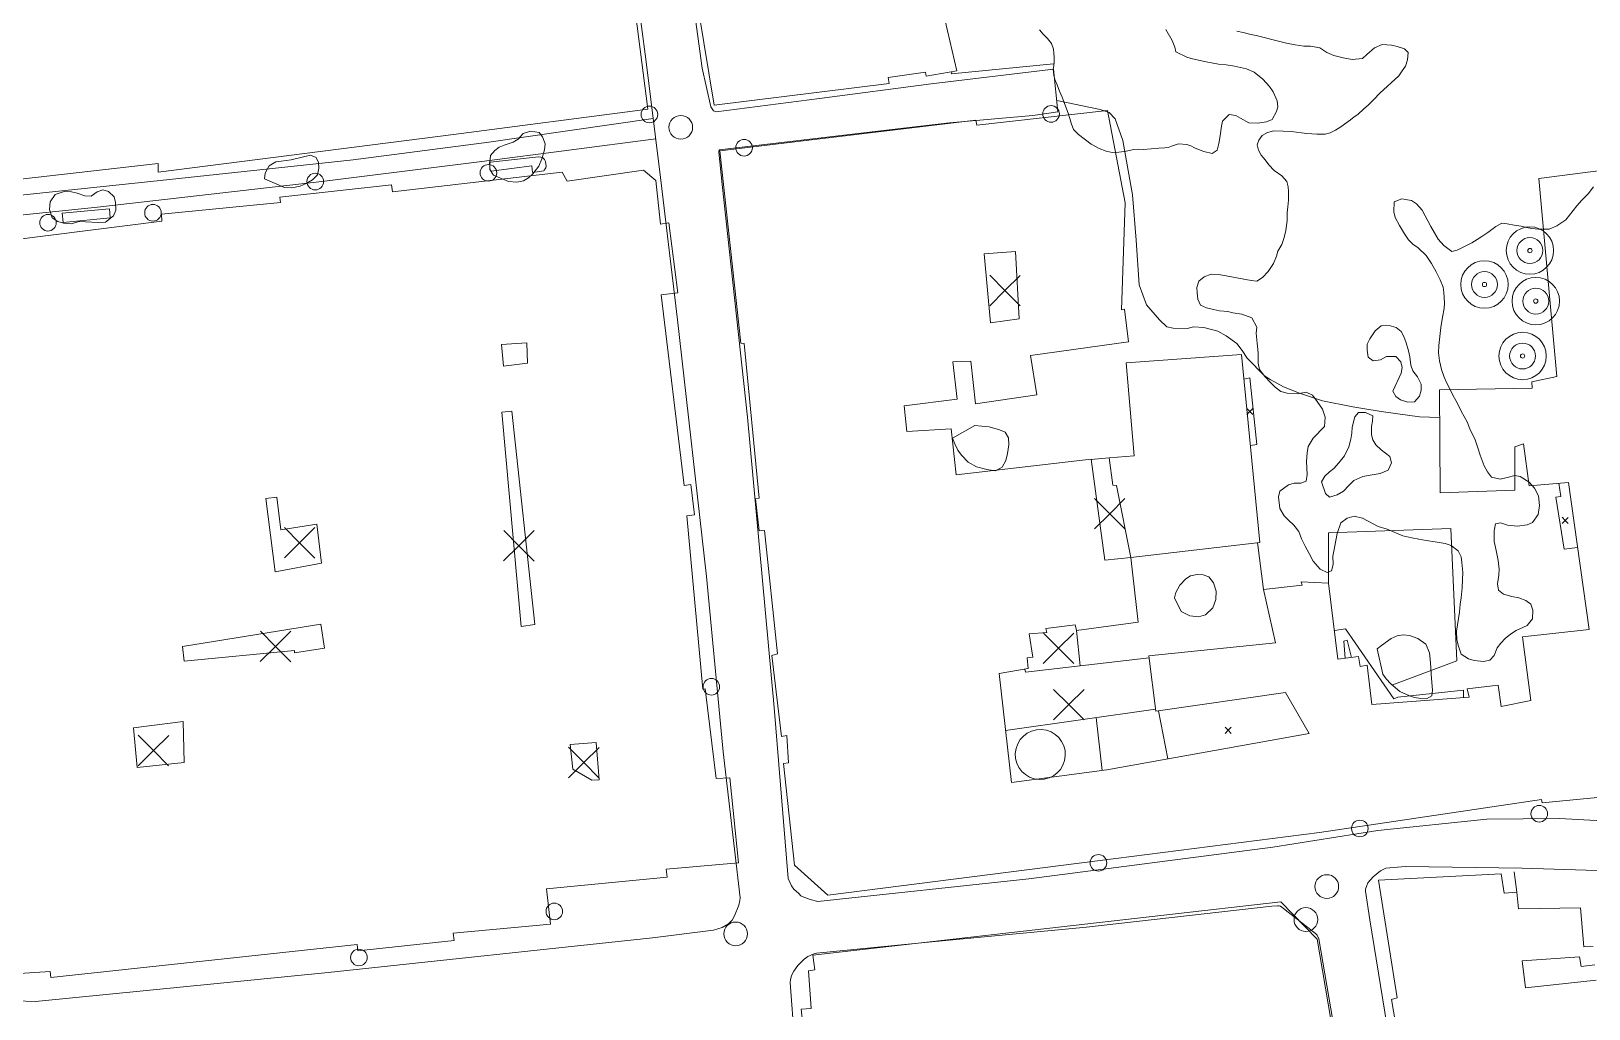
# Model space of a CAD drawing. Header units: metres. Extents: x 4652992 to 4879070, y 2074171 to 2309877.
# Drawn here: x 4654215.2 to 4654359.8, y 2308313.6 to 2308404.3 of the extents above; entities that cross this region are included whole.
import ezdxf

# ---------------------------------------------------------------- set-up
doc = ezdxf.new("R2010")
doc.units = ezdxf.units.M
doc.header["$MEASUREMENT"] = 0
doc.linetypes.add('DGN Style 2', pattern=[66.27138, 39.762828, -26.508552])
doc.linetypes.add('DGN Style 3', pattern=[92.779933, 66.271381, -26.508552])
for name, color, linetype, lineweight in [('Level 18', 5, 'Continuous', 0), ('Level 20', 30, 'DGN Style 3', 0), ('Level 30', 5, 'Continuous', 0), ('Level 31', 38, 'Continuous', 0), ('Level 34', 4, 'Continuous', 0), ('Level 35', 4, 'Continuous', 0), ('Level 36', 1, 'Continuous', 0), ('Level 39', 9, 'Continuous', 0), ('Level 40', 1, 'Continuous', 0), ('Level 45', 9, 'Continuous', 0), ('Level 54', 30, 'DGN Style 2', 0), ('Level 61', 4, 'Continuous', 0), ('Level 62', 4, 'Continuous', 0), ('Level 63', 3, 'Continuous', 0)]:
    doc.layers.add(name, color=color, linetype=linetype, lineweight=lineweight)

# ---------------------------------------------------------------- blocks, each defined once
blk = doc.blocks.new('POSTE_1')
at = {"layer": 'Level 61'}
blk.add_circle((-4.7e-05, -1.9e-05, -2.4e-05), 0.770001, dxfattribs=at)
blk = doc.blocks.new('ANTENA_1')
at = {"layer": 'Level 34'}
for radius in [2.2, 1.199999999999999, 0.2]:
    blk.add_circle((-8e-06, 4e-06, 3e-05), radius, dxfattribs=at)
blk = doc.blocks.new('AL_1')
at = {"layer": 'Level 45'}
blk.add_circle((2.1e-05, 1.3e-05, 3e-05), 1.100002, dxfattribs=at)
blk = doc.blocks.new('COTA_6')
at = {"layer": 'Level 63', "ltscale": 0.2}
for p, q in [((0.000225, 0, 0.000245), (-1.419297, -1.408457, 0.000245)), ((-1.408232, 1.419522, 0.000245), (0.000225, 0, 0.000245)), ((1.419747, 1.408457, 0.000245), (0.000225, 0, 0.000245)), ((0.000225, 0, 0.000245), (1.408682, -1.419522, 0.000245))]:
    blk.add_line(p, q, dxfattribs=at)
blk = doc.blocks.new('COTA_10')
at = {"layer": 'Level 39'}
for p, q in [((-1.408444, 1.419518, 3.9e-05), (1.3e-05, -4e-06, 3.9e-05)), ((1.419535, 1.408453, 3.9e-05), (1.3e-05, -4e-06, 3.9e-05)), ((1.3e-05, -4e-06, 3.9e-05), (-1.419509, -1.408461, 3.9e-05)), ((1.3e-05, -4e-06, 3.9e-05), (1.40847, -1.419526, 3.9e-05))]:
    blk.add_line(p, q, dxfattribs=at)
blk = doc.blocks.new('COTA_9')
at = {"layer": 'Level 63', "ltscale": 0.2}
for p, q in [((-0.00013, 0.00011, 0.000195), (-1.419652, -1.408347, 0.000195)), ((-1.408587, 1.419632, 0.000195), (-0.00013, 0.00011, 0.000195)), ((1.419392, 1.408567, 0.000195), (-0.00013, 0.00011, 0.000195)), ((-0.00013, 0.00011, 0.000195), (1.408327, -1.419412, 0.000195))]:
    blk.add_line(p, q, dxfattribs=at)

msp = doc.modelspace()

# ---------------------------------------------------------------- linework, layer by layer
at = {"layer": 'Level 18', "color": 30}
msp.add_line((4654310.545118, 2308396.841595, 1342.52847), (4654308.214131, 2308396.519947, 1342.6014), dxfattribs=at)
for points in [[(4654274.913338, 2308419.911645, 1344.924043), (4654277.50978, 2308400.889463, 1346.366353), (4654278.340904, 2308397.296113, 1346.886353), (4654278.575165, 2308396.937187, 1346.826353), (4654278.81788, 2308396.839164, 1346.826353), (4654288.421722, 2308398.086475, 1344.826353), (4654298.775362, 2308399.436892, 1342.746353), (4654310.124629, 2308400.807185, 1342.586353), (4654310.544402, 2308396.841485, 1342.520085)], [(4654272.920427, 2308320.189384, 1350.578806), (4654278.586321, 2308320.924633, 1350.508806), (4654279.365869, 2308321.16338, 1350.488806), (4654279.966747, 2308321.500954, 1350.488806), (4654280.308612, 2308321.847683, 1350.458806), (4654280.513983, 2308322.238576, 1350.358806), (4654280.916448, 2308323.235509, 1350.308806), (4654281.032483, 2308323.675816, 1350.328806), (4654281.037717, 2308323.918585, 1350.338806), (4654279.463656, 2308337.467269, 1349.788806), (4654277.920547, 2308353.73056, 1348.908806), (4654275.228887, 2308377.548881, 1348.138806), (4654273.655991, 2308390.767297, 1347.178806), (4654272.285368, 2308401.718409, 1346.318806), (4654270.699552, 2308413.885146, 1345.328806)], [(4654279.388524, 2308390.110937, 1347.316719), (4654279.068442, 2308393.119032, 1347.096719), (4654279.065028, 2308393.213091, 1347.126719), (4654279.106356, 2308393.297622, 1347.126719), (4654279.142504, 2308393.321036, 1347.126719), (4654293.827085, 2308395.047548, 1344.036719), (4654300.476937, 2308395.824913, 1342.716719), (4654308.214131, 2308396.519947, 1342.6014)], [(4654279.388524, 2308390.110937, 1347.316719), (4654281.720151, 2308368.499379, 1348.408157), (4654284.216854, 2308341.58418, 1349.566168), (4654285.50232, 2308325.701774, 1350.284847), (4654285.825687, 2308325.030272, 1350.364847), (4654286.036522, 2308324.707238, 1350.384847), (4654286.481473, 2308324.318919, 1350.364847), (4654286.684451, 2308324.10573, 1350.344847), (4654286.793724, 2308324.036112, 1350.244847), (4654287.539811, 2308323.75368, 1350.244847), (4654288.260099, 2308323.569457, 1350.124847), (4654307.849204, 2308325.678028, 1347.968008), (4654330.503381, 2308328.608317, 1345.561851), (4654340.22495, 2308330.167013, 1343.695643), (4654350.349469, 2308331.222746, 1341.155643), (4654357.091501, 2308331.282649, 1339.535643), (4654368.989368, 2308330.634115, 1336.750198)], [(4654272.920427, 2308320.189384, 1350.578806), (4654242.802611, 2308316.991754, 1351.46792), (4654215.653179, 2308314.30838, 1351.473336), (4654213.81011, 2308314.364002, 1351.473336), (4654213.128741, 2308314.477835, 1351.473336), (4654212.668066, 2308314.620984, 1351.473336), (4654212.15522, 2308314.881629, 1351.473336), (4654211.929918, 2308315.050985, 1351.453336), (4654211.649413, 2308315.323273, 1351.433336), (4654211.468637, 2308315.559239, 1351.393336), (4654211.321228, 2308315.955424, 1351.373336), (4654207.28524, 2308353.763794, 1348.853336), (4654203.808621, 2308385.843263, 1346.803591)], [(4654351.615656, 2308253.14702, 1350.572718), (4654351.249837, 2308253.118259, 1350.582718), (4654351.037144, 2308253.125318, 1350.582718), (4654350.877761, 2308253.16656, 1350.592718), (4654350.744525, 2308253.293165, 1350.582718), (4654348.27379, 2308271.598098, 1349.77429), (4654345.196675, 2308290.144709, 1348.707731), (4654341.870853, 2308307.222542, 1347.012226), (4654339.501531, 2308321.862649, 1345.333498), (4654339.083981, 2308324.525991, 1344.743498), (4654339.108579, 2308324.710143, 1344.643498), (4654339.230934, 2308325.062994, 1344.563498), (4654339.319298, 2308325.294269, 1344.523498), (4654339.79706, 2308325.875002, 1344.193498), (4654340.482808, 2308326.426949, 1343.963498), (4654340.990811, 2308326.652893, 1343.853498), (4654342.814161, 2308326.805484, 1343.133498), (4654353.624977, 2308326.665262, 1340.453498), (4654367.465198, 2308326.241093, 1337.213498)], [(4654286.485583, 2308305.286468, 1351.186539), (4654285.691904, 2308316.058729, 1350.646539), (4654285.71647, 2308316.316963, 1350.646539), (4654285.783556, 2308316.596323, 1350.636539), (4654285.852536, 2308316.77744, 1350.626539), (4654286.036835, 2308317.107308, 1350.606539), (4654286.389316, 2308317.619922, 1350.476539), (4654286.797698, 2308318.037939, 1350.466539), (4654286.999588, 2308318.236144, 1350.446539), (4654287.20223, 2308318.366453, 1350.416539), (4654287.321368, 2308318.461713, 1350.396539), (4654287.818187, 2308318.687947, 1350.366539), (4654288.126917, 2308318.780798, 1350.246539), (4654299.150728, 2308319.877103, 1349.176539), (4654313.205011, 2308321.206442, 1347.656539), (4654330.404361, 2308323.128456, 1345.616539), (4654330.921057, 2308323.162333, 1345.586539), (4654331.074264, 2308323.167608, 1345.556539), (4654331.212527, 2308323.138407, 1345.536539), (4654334.453469, 2308320.609974, 1345.416539), (4654334.600513, 2308320.443445, 1345.416539), (4654334.759014, 2308320.116442, 1345.456539), (4654339.426331, 2308292.854175, 1348.456539)]]:
    msp.add_polyline3d(points, dxfattribs=at)
at = {"layer": 'Level 20', "linetype": 'Continuous'}
msp.add_polyline3d([(4654310.432844, 2308397.895399, 1342.537697), (4654314.476415, 2308397.050145, 1341.817697), (4654315.29233, 2308396.783159, 1341.617697), (4654315.850161, 2308396.182397, 1341.737697), (4654316.576575, 2308394.177461, 1341.757697), (4654317.470211, 2308389.151574, 1341.997697), (4654317.820536, 2308384.941039, 1341.997697), (4654318.075997, 2308380.797346, 1342.417697), (4654318.771277, 2308378.938975, 1343.277697), (4654319.968208, 2308377.533566, 1343.217697), (4654320.657054, 2308376.889365, 1343.277697), (4654321.226772, 2308376.783631, 1343.357697), (4654322.526653, 2308376.740141, 1343.377697), (4654323.1353, 2308376.890448, 1343.377697), (4654324.091343, 2308376.842411, 1343.217697), (4654325.372612, 2308376.491908, 1343.177697), (4654326.1686, 2308376.058129, 1343.137697), (4654327.158798, 2308375.365324, 1342.997697), (4654327.656066, 2308374.699711, 1342.797697), (4654328.114014, 2308373.995823, 1342.617697), (4654329.714811, 2308372.3645, 1342.117697), (4654330.23069, 2308372.005899, 1341.577697), (4654331.49018, 2308371.33351, 1341.337697), (4654332.968827, 2308370.738857, 1340.937697), (4654335.106646, 2308370.019426, 1340.817697), (4654337.922251, 2308369.48223, 1340.197697), (4654339.392857, 2308369.215811, 1339.657697), (4654340.765433, 2308369.001358, 1339.437697), (4654344.099304, 2308368.555966, 1338.917697), (4654345.973385, 2308368.496024, 1338.777697)], dxfattribs=at)
at = {"layer": 'Level 30', "color": 1}
for points in [[(4654272.468246, 2308397.087019, 1350.881804), (4654254.450155, 2308394.749439, 1352.011804), (4654227.037386, 2308391.23697, 1361.181804), (4654227.018684, 2308392.061454, 1361.131804), (4654206.61632, 2308389.717622, 1355.971804), (4654205.702905, 2308389.797029, 1355.941804), (4654205.538317, 2308389.855069, 1355.941804), (4654205.327223, 2308389.984353, 1355.921804), (4654205.090151, 2308390.172845, 1355.911804), (4654204.906126, 2308390.357714, 1355.891804), (4654204.728641, 2308390.610205, 1355.881804), (4654204.179118, 2308392.053785, 1355.741804), (4654199.242463, 2308442.135421, 1353.381804)], [(4654270.096991, 2308415.665841, 1350.591804), (4654272.468246, 2308397.087019, 1350.881804)], [(4654278.643761, 2308397.464172, 1350.042605), (4654277.174732, 2308406.282005, 1350.032605)], [(4654300.063642, 2308405.285739, 1344.392605), (4654301.154686, 2308400.65533, 1344.582605), (4654298.330621, 2308400.153252, 1344.812605), (4654298.239933, 2308400.525022, 1348.212605), (4654294.795845, 2308400.032359, 1349.962605), (4654294.883149, 2308399.462092, 1350.022605), (4654278.643761, 2308397.464172, 1350.042605)], [(4654334.827361, 2308329.986879, 1352.832605), (4654315.92427, 2308327.563271, 1359.032605), (4654289.180564, 2308324.162723, 1358.852605), (4654286.105666, 2308326.939543, 1359.272605), (4654285.067055, 2308336.363329, 1358.052605), (4654285.546535, 2308336.428525, 1358.022605), (4654285.388739, 2308338.965823, 1357.652605), (4654284.891549, 2308338.88921, 1357.792605), (4654283.981991, 2308346.388783, 1357.612605), (4654284.518202, 2308346.540578, 1357.712605), (4654283.305086, 2308357.996856, 1357.282605), (4654282.801081, 2308357.959625, 1357.262605), (4654282.463029, 2308360.937295, 1357.372605), (4654282.819499, 2308360.998238, 1357.232605), (4654281.419566, 2308375.354576, 1356.292605), (4654281.109415, 2308375.367266, 1356.282605), (4654279.164504, 2308393.230763, 1351.222605), (4654302.93247, 2308396.063841, 1349.752605), (4654303.015799, 2308395.598509, 1349.772605), (4654315.136996, 2308396.964721, 1344.592605), (4654316.78097, 2308388.406442, 1344.792605), (4654316.431472, 2308378.488073, 1354.692605), (4654316.714469, 2308378.526668, 1354.592605), (4654317.084345, 2308375.519484, 1354.672605), (4654308.001394, 2308374.22948, 1354.822605), (4654308.579857, 2308370.593818, 1349.062605), (4654302.905909, 2308369.756602, 1349.072605), (4654302.457444, 2308373.7137, 1349.102605), (4654300.789524, 2308373.657848, 1351.802605), (4654301.186968, 2308370.174401, 1351.752605), (4654296.265465, 2308369.572088, 1351.912605), (4654296.514342, 2308367.1748, 1351.732605), (4654300.638153, 2308367.437999, 1350.892605), (4654301.104638, 2308363.173584, 1350.672605), (4654313.629212, 2308364.605962, 1351.362605), (4654314.899886, 2308355.237291, 1351.552605), (4654317.310788, 2308355.489565, 1350.252605), (4654318.003035, 2308349.47864, 1350.192605), (4654312.268145, 2308348.724674, 1349.812605), (4654312.138635, 2308349.233836, 1349.852605), (4654309.42478, 2308348.893027, 1350.292605), (4654309.503106, 2308348.539997, 1350.292605), (4654307.887531, 2308348.416902, 1352.792605), (4654308.202333, 2308346.25524, 1352.652605), (4654307.68013, 2308346.182708, 1354.392605), (4654307.768646, 2308345.192965, 1354.222605), (4654305.097519, 2308344.728399, 1354.072605), (4654306.240646, 2308334.600316, 1359.842605), (4654315.079378, 2308335.795715, 1359.762605), (4654333.878776, 2308339.16372, 1352.772605), (4654331.684146, 2308342.963177, 1351.342501)], [(4654213.89336, 2308384.990456, 1355.621804), (4654227.375077, 2308386.69067, 1355.981804), (4654227.339376, 2308387.344017, 1356.021804), (4654238.385066, 2308388.426739, 1356.101804), (4654238.321647, 2308388.913254, 1352.641804), (4654248.683882, 2308390.088288, 1352.401804), (4654248.770225, 2308389.424206, 1352.461804), (4654264.520674, 2308391.236722, 1352.701804), (4654264.988203, 2308390.409238, 1359.971804), (4654272.082305, 2308391.428511, 1360.161804), (4654273.212741, 2308390.483034, 1360.261804), (4654273.648972, 2308386.433288, 1361.181804), (4654274.427141, 2308386.538662, 1361.211804), (4654275.279079, 2308380.057968, 1361.181804), (4654273.707117, 2308379.880569, 1361.391804), (4654275.839154, 2308362.187821, 1358.241804), (4654276.476462, 2308362.270491, 1358.221804), (4654276.811625, 2308359.458637, 1358.171804), (4654276.101607, 2308359.353835, 1358.121804), (4654277.596724, 2308343.260365, 1360.211804), (4654277.803059, 2308343.306736, 1360.231804), (4654278.815354, 2308334.974858, 1361.721804), (4654280.080489, 2308335.059607, 1361.591804), (4654280.899933, 2308327.174097, 1359.731804)], [(4654330.75526, 2308347.590137, 1350.900229), (4654329.632309, 2308352.527589, 1347.452605), (4654333.202475, 2308352.923459, 1346.692605), (4654333.12793, 2308353.222169, 1344.012605), (4654335.664347, 2308353.126678, 1343.892605), (4654336.528131, 2308346.047208, 1346.792605), (4654338.454452, 2308346.295409, 1346.742605), (4654338.598399, 2308345.38563, 1346.802605), (4654339.237466, 2308345.502138, 1346.682605), (4654339.686378, 2308341.84411, 1346.402605), (4654348.729632, 2308342.522054, 1346.232605), (4654348.535592, 2308343.304863, 1343.212605), (4654351.401031, 2308343.636401, 1342.842605), (4654351.67556, 2308341.68207, 1342.782605), (4654354.42994, 2308342.213044, 1346.292605), (4654353.673358, 2308348.138251, 1343.742605), (4654359.848972, 2308348.798577, 1345.842605), (4654357.931496, 2308362.462705, 1341.862605), (4654354.276751, 2308362.138321, 1341.792605), (4654353.753957, 2308366.026113, 1341.732605), (4654352.9673, 2308365.757478, 1340.992605), (4654352.948075, 2308361.740204, 1340.822605), (4654346.012789, 2308361.478286, 1340.412605), (4654345.95898, 2308371.06147, 1340.202605), (4654354.573261, 2308371.203654, 1340.052605), (4654354.540586, 2308371.806919, 1340.022605), (4654356.852452, 2308372.279011, 1340.072605), (4654355.170531, 2308390.66288, 1339.852605), (4654361.193205, 2308391.425648, 1339.782605)], [(4654317.310788, 2308355.489565, 1350.252605), (4654329.290177, 2308356.897663, 1350.332605), (4654327.589659, 2308374.316197, 1346.152605), (4654316.884074, 2308373.541589, 1346.012605), (4654317.6128, 2308364.911789, 1349.972605), (4654315.296627, 2308364.729703, 1349.912605), (4654315.632138, 2308362.191016, 1349.732605), (4654315.98008, 2308362.163047, 1349.272605), (4654317.310788, 2308355.489565, 1350.252605)], [(4654237.037817, 2308360.978998, 1352.351804), (4654238.058098, 2308361.083338, 1352.361804), (4654238.426387, 2308358.063442, 1352.341804), (4654241.764377, 2308358.600342, 1353.521804), (4654242.203269, 2308354.961834, 1354.491804), (4654237.886482, 2308354.151331, 1352.131804), (4654237.037817, 2308360.978998, 1352.351804)], [(4654229.29053, 2308347.235259, 1355.851804), (4654242.127794, 2308349.292592, 1357.641804), (4654242.462701, 2308347.085996, 1357.801804), (4654239.689518, 2308346.655849, 1357.151804), (4654239.676215, 2308346.848667, 1354.591804), (4654229.44526, 2308345.887665, 1356.131804), (4654229.29053, 2308347.235259, 1355.851804)], [(4654331.684146, 2308342.963177, 1351.342501), (4654319.624849, 2308341.244926, 1351.342501), (4654318.976514, 2308346.361652, 1351.342501), (4654330.75526, 2308347.590137, 1350.900229)], [(4654265.269686, 2308338.154729, 1360.561804), (4654267.684498, 2308338.325582, 1360.571804), (4654267.954903, 2308334.876447, 1361.441804), (4654267.267983, 2308334.841999, 1361.431804), (4654265.524264, 2308335.849556, 1360.901804), (4654265.269686, 2308338.154729, 1360.561804)], [(4654361.592105, 2308333.326325, 1346.132605), (4654355.493741, 2308332.728824, 1346.072605), (4654355.422115, 2308333.046607, 1345.962605), (4654334.827361, 2308329.986879, 1352.932605)], [(4654280.899933, 2308327.174097, 1359.731804), (4654274.168097, 2308326.58114, 1359.861804), (4654274.282651, 2308325.835988, 1359.881804), (4654263.064486, 2308324.759789, 1360.161804), (4654263.43413, 2308321.467555, 1360.671804), (4654254.398973, 2308320.634466, 1360.821804), (4654254.49255, 2308319.96885, 1360.861804), (4654245.57625, 2308318.982912, 1360.551804), (4654245.499453, 2308319.584898, 1360.591804), (4654217.055966, 2308316.513222, 1360.201804), (4654216.998989, 2308317.065952, 1360.221804), (4654211.713816, 2308316.737028, 1360.121804)], [(4654350.994276, 2308254.322812, 1353.300047), (4654348.970159, 2308271.7037, 1354.490047), (4654348.838655, 2308271.693811, 1352.600047), (4654347.672533, 2308279.655795, 1357.040047), (4654347.213034, 2308279.572046, 1356.800047), (4654346.097377, 2308287.696667, 1356.870047), (4654344.42465, 2308298.026119, 1353.240047), (4654342.952393, 2308306.015111, 1354.040047), (4654341.508863, 2308314.487793, 1354.400047), (4654342.024512, 2308314.619956, 1354.600047), (4654340.304658, 2308325.539542, 1348.000047), (4654351.682037, 2308326.142033, 1347.270047), (4654351.977783, 2308324.34655, 1347.330047), (4654353.133777, 2308324.448904, 1347.310047), (4654353.289772, 2308322.886387, 1347.210047), (4654359.050914, 2308322.995257, 1346.470047), (4654359.370558, 2308319.378847, 1346.670047), (4654360.239092, 2308319.383707, 1346.600047)], [(4654293.506353, 2308249.996903, 1359.938606), (4654289.980412, 2308284.52875, 1358.928606), (4654295.411832, 2308285.018579, 1359.158606), (4654294.33378, 2308295.775182, 1359.188606), (4654289.039169, 2308294.760801, 1356.818606), (4654288.439497, 2308300.962982, 1356.788606), (4654288.145178, 2308300.935035, 1356.788606), (4654286.726643, 2308313.588467, 1355.898606), (4654287.648462, 2308313.641569, 1360.468606), (4654287.38411, 2308317.151963, 1360.528606), (4654287.984665, 2308317.22787, 1360.508606), (4654287.793946, 2308318.589899, 1360.428606), (4654331.22483, 2308323.547988, 1358.948606), (4654334.61112, 2308320.078496, 1358.698606), (4654338.651231, 2308296.27069, 1358.758606), (4654336.488717, 2308295.887287, 1359.148606), (4654337.703359, 2308289.134553, 1359.128606), (4654339.51785, 2308287.930374, 1358.938606), (4654340.226708, 2308287.990552, 1358.588606), (4654340.933549, 2308283.878914, 1358.358606), (4654343.055971, 2308284.075361, 1355.008606), (4654346.34298, 2308260.036338, 1354.788606), (4654346.501571, 2308260.070367, 1354.778606), (4654347.063543, 2308253.605696, 1354.958606)], [(4654360.383097, 2308317.695633, 1346.590047), (4654359.099221, 2308317.529881, 1346.720047), (4654358.972147, 2308318.453367, 1346.710047), (4654353.650645, 2308318.055703, 1347.240047), (4654353.930592, 2308315.555291, 1352.510047), (4654360.514702, 2308316.26636, 1352.140047)]]:
    msp.add_polyline3d(points, dxfattribs=at)
for points in [[(4654306.956672, 2308377.637942, 1345.711719), (4654304.283984, 2308377.281823, 1345.871719), (4654303.694878, 2308383.679323, 1345.791719), (4654306.600216, 2308383.893488, 1345.791719)], [(4654261.326157, 2308373.513517, 1351.782946), (4654259.077521, 2308373.260236, 1351.576999), (4654258.897903, 2308375.249242, 1351.536999), (4654261.245023, 2308375.421116, 1351.516999)], [(4654262.006855, 2308349.281645, 1355.551804), (4654260.714195, 2308349.092413, 1360.411804), (4654258.924831, 2308368.991349, 1356.121804), (4654259.842863, 2308369.070089, 1355.611804)], [(4654229.451553, 2308336.475697, 1357.351804), (4654225.080776, 2308335.9979, 1357.171804), (4654224.749608, 2308339.699536, 1357.231804), (4654229.347028, 2308340.280287, 1357.341804)]]:
    msp.add_3dface(points, dxfattribs=at)
at = {"layer": 'Level 31', "extrusion": (0.0231957976896562, -0.0010165417987436, 0.999730424470673)}
msp.add_circle((2509900.41273, -4547523.783676, 106964.028557), 2.322294999999999, dxfattribs=at)
at = {"layer": 'Level 35'}
for p, q in [((4654329.632309, 2308352.527589, 1347.452605), (4654329.057108, 2308356.870268, 1347.192605)), ((4654319.600794, 2308341.434762, 1350.812605), (4654305.694169, 2308339.442099, 1350.792605)), ((4654314.085546, 2308340.644488, 1350.726102), (4654314.637023, 2308335.735889, 1351.166999)), ((4654353.133776, 2308324.448904, 1347.182927), (4654352.890988, 2308326.326078, 1347.242927))]:
    msp.add_line(p, q, dxfattribs=at)
at = {"layer": 'Level 35', "extrusion": (0.000882572697143, 0.0997358613675047, 0.9950135572054865), "elevation": 235674.776515, "flags": 128}
msp.add_lwpolyline([(-4633691.999465, -2337645.347938), (-4633691.990026, -2337645.147416), (-4633701.429703, -2337646.150025)], dxfattribs=at)
at = {"layer": 'Level 35', "extrusion": (-0.0536921640160265, 0.4604507186650461, 0.8860599794619543), "elevation": 814183.952975, "flags": 128}
msp.add_lwpolyline([(-4890352.968145, -1553303.822636), (-4890351.252955, -1553303.880404), (-4890351.260129, -1553303.901976)], dxfattribs=at)
at = {"layer": 'Level 35', "extrusion": (0.0348101211699851, 0.1391824699554103, 0.9896547355119572), "elevation": 484635.191907, "flags": 128}
msp.add_lwpolyline([(-3955166.132421, -3333607.478753), (-3955155.330828, -3333603.369509), (-3955155.208364, -3333603.648314)], dxfattribs=at)
at = {"layer": 'Level 35'}
msp.add_polyline3d([(4654261.778367, 2308391.225402, 1347.844149), (4654261.72222, 2308391.842436, 1347.807473), (4654257.943779, 2308391.355158, 1347.903806), (4654257.894898, 2308391.361703, 1347.893806), (4654257.85806, 2308391.388811, 1347.898806), (4654257.782848, 2308392.117821, 1347.848806), (4654257.871558, 2308392.172176, 1347.838806), (4654262.338249, 2308392.678764, 1347.768806), (4654262.545649, 2308392.653912, 1347.693806), (4654262.689804, 2308392.603973, 1347.703806), (4654262.87736, 2308392.429178, 1347.718806), (4654262.993664, 2308392.246416, 1347.733806), (4654263.029136, 2308391.80721, 1347.758806), (4654262.997417, 2308391.65594, 1347.783806), (4654262.935655, 2308391.545748, 1347.798806), (4654262.862791, 2308391.437919, 1347.803806), (4654262.81186, 2308391.37938, 1347.823806), (4654261.778367, 2308391.225402, 1347.844149)], dxfattribs=at)
msp.add_3dface([(4654222.586633, 2308386.999923, 1347.6628), (4654218.200813, 2308386.59126, 1347.583806), (4654218.12898, 2308387.43888, 1347.613806), (4654222.499957, 2308387.850679, 1347.663806)], dxfattribs=at)
at = {"layer": 'Level 36'}
msp.add_polyline3d([(4654335.664347, 2308353.126678, 1343.892605), (4654335.66645, 2308357.770776, 1343.472605), (4654347.023587, 2308358.174997, 1339.752605), (4654347.576094, 2308345.904358, 1340.252605), (4654341.53262, 2308343.643061, 1341.922605)], dxfattribs=at)
at = {"layer": 'Level 40', "color": 3}
for points in [[(4654310.15263, 2308401.102297, 1344.790038), (4654310.201814, 2308401.480668, 1344.450038), (4654310.194537, 2308401.886622, 1344.130038), (4654310.172356, 2308402.29575, 1343.410038), (4654310.140695, 2308402.660236, 1342.910038), (4654309.955454, 2308403.181871, 1342.710038), (4654309.59046, 2308403.66403, 1342.710038), (4654309.176698, 2308404.063255, 1342.670038), (4654308.83746, 2308404.446603, 1342.290038)], [(4654320.546506, 2308404.475622, 1337.850038), (4654321.147882, 2308403.462713, 1337.950038), (4654321.401869, 2308402.849792, 1337.950038), (4654321.495384, 2308402.426286, 1337.510038), (4654322.502655, 2308401.916736, 1337.450038), (4654323.02746, 2308401.758346, 1337.390038), (4654324.304501, 2308401.486237, 1337.010038), (4654324.961128, 2308401.361848, 1336.870038), (4654325.439563, 2308401.275426, 1336.730038), (4654326.153764, 2308401.200858, 1336.430038), (4654326.935699, 2308401.080812, 1336.070038), (4654327.50323, 2308400.975407, 1335.950038), (4654328.049398, 2308400.843508, 1335.910038), (4654328.759295, 2308400.537023, 1335.890038), (4654329.575735, 2308399.866345, 1336.010038), (4654330.174513, 2308399.195479, 1336.050038), (4654330.513953, 2308398.688528, 1336.090038), (4654330.910307, 2308397.874527, 1336.170038), (4654330.971254, 2308397.302738, 1336.370038), (4654330.843851, 2308396.864216, 1336.590038), (4654330.436908, 2308396.143768, 1336.830038), (4654329.904929, 2308395.91563, 1337.150038), (4654329.067628, 2308395.783594, 1337.410038), (4654328.25456, 2308395.832662, 1337.790038), (4654327.496471, 2308396.273594, 1338.570038), (4654327.047347, 2308396.493471, 1338.710038), (4654326.435268, 2308396.608368, 1338.710038), (4654325.833462, 2308395.99153, 1338.970038), (4654325.725987, 2308395.502195, 1339.270038), (4654325.593233, 2308394.614667, 1340.150038), (4654325.48471, 2308393.908243, 1340.570038), (4654325.336332, 2308393.303445, 1340.910038), (4654324.862316, 2308392.985346, 1340.990038), (4654324.096665, 2308393.179533, 1341.110038), (4654323.589966, 2308393.349588, 1341.490038), (4654323.223425, 2308393.520823, 1342.210038), (4654322.871733, 2308393.688895, 1343.290038), (4654322.495421, 2308393.815645, 1343.690038), (4654321.733415, 2308393.884877, 1343.690038), (4654321.079385, 2308393.667224, 1344.090038), (4654320.773015, 2308393.546237, 1344.910038), (4654320.456488, 2308393.520548, 1345.790038), (4654319.919043, 2308393.479842, 1346.210038), (4654318.476565, 2308393.352577, 1346.190038), (4654317.98836, 2308393.394513, 1346.390038), (4654317.528418, 2308393.352816, 1346.870038), (4654317.210456, 2308393.249821, 1347.270038), (4654316.681347, 2308393.176295, 1347.950038), (4654316.196786, 2308393.093276, 1348.090038), (4654315.573502, 2308393.086383, 1348.150038), (4654315.024078, 2308393.203453, 1348.250038), (4654314.378656, 2308393.449633, 1348.230038), (4654313.640495, 2308393.839753, 1348.210038), (4654312.455692, 2308394.744143, 1348.230038), (4654311.996023, 2308395.199101, 1348.230038), (4654311.783327, 2308395.787702, 1348.190038), (4654311.645264, 2308396.220699, 1347.870038), (4654311.49053, 2308396.719338, 1347.610038), (4654311.243056, 2308397.361916, 1347.290038), (4654311.133257, 2308397.711279, 1346.930038), (4654310.945568, 2308398.201418, 1346.810038), (4654310.696659, 2308398.76669, 1346.530038), (4654310.480706, 2308399.340463, 1346.370038), (4654310.248469, 2308399.840093, 1346.050038), (4654310.166546, 2308400.245606, 1345.710038), (4654310.117192, 2308400.799402, 1345.350038), (4654310.15263, 2308401.102297, 1344.790038)], [(4654360.259022, 2308389.88249, 1343.190038), (4654359.77601, 2308389.240339, 1343.310038), (4654359.162611, 2308388.641493, 1343.350038), (4654358.70891, 2308388.132797, 1343.370038), (4654357.676976, 2308386.831495, 1343.370038), (4654356.867279, 2308386.258953, 1343.370038), (4654356.131054, 2308385.950157, 1343.450038), (4654355.138359, 2308385.959888, 1343.310038), (4654354.542952, 2308386.009145, 1343.310038), (4654354.038075, 2308386.116722, 1343.310038), (4654353.533199, 2308386.2243, 1343.270038), (4654352.891421, 2308386.345526, 1343.130038), (4654352.249644, 2308386.466751, 1343.090038), (4654351.734997, 2308386.529844, 1343.090038), (4654351.180221, 2308386.197908, 1343.350038), (4654350.451284, 2308385.639203, 1343.670038), (4654349.904844, 2308385.274446, 1343.710038), (4654349.443855, 2308385.015659, 1343.790038), (4654348.951733, 2308384.685895, 1343.830038), (4654347.606413, 2308384.010171, 1343.830038), (4654347.097232, 2308383.885831, 1343.730038), (4654346.36194, 2308384.430562, 1343.650038), (4654345.824381, 2308385.026295, 1343.550038), (4654345.486376, 2308385.610551, 1343.490038), (4654345.169734, 2308386.2213, 1343.370038), (4654344.347714, 2308387.715848, 1342.950038), (4654343.84311, 2308388.320081, 1342.850038), (4654343.362466, 2308388.608763, 1342.830038), (4654342.453401, 2308388.786941, 1342.810038), (4654341.768238, 2308388.49831, 1342.870038), (4654341.721322, 2308387.576969, 1343.050038), (4654341.836587, 2308387.040174, 1343.230038), (4654342.264075, 2308386.29715, 1343.510038), (4654342.699899, 2308385.521305, 1343.750038), (4654343.074115, 2308384.960377, 1344.130038), (4654343.487414, 2308384.577389, 1344.150038), (4654343.973137, 2308384.241059, 1344.150038), (4654344.717152, 2308383.523724, 1344.230038), (4654345.207294, 2308382.782872, 1344.370038), (4654345.657967, 2308382.003863, 1344.450038), (4654346.022801, 2308381.258667, 1344.470038), (4654346.290203, 2308380.565276, 1344.470038), (4654346.352584, 2308380.070794, 1344.550038), (4654346.424463, 2308379.124141, 1344.610038), (4654346.387978, 2308378.604157, 1344.610038), (4654346.226959, 2308377.800263, 1344.570038), (4654346.077921, 2308376.838594, 1344.430038), (4654345.912713, 2308375.166344, 1344.210038), (4654345.870101, 2308374.476921, 1344.170038), (4654345.95462, 2308373.729364, 1344.130038), (4654346.15142, 2308372.926839, 1344.110038), (4654346.400716, 2308372.221784, 1344.110038), (4654346.669553, 2308371.605698, 1344.110038), (4654346.974602, 2308371.012942, 1344.130038), (4654347.213353, 2308370.542968, 1344.290038), (4654347.463696, 2308370.055001, 1344.310038), (4654347.735403, 2308369.593527, 1344.310038), (4654347.975976, 2308369.061076, 1344.310038), (4654348.53606, 2308368.072487, 1344.310038), (4654348.783534, 2308367.429909, 1344.310038), (4654349.259601, 2308366.412655, 1344.310038), (4654349.532082, 2308365.671615, 1344.310038), (4654349.725238, 2308364.994044, 1344.310038), (4654349.92452, 2308364.485913, 1344.250038), (4654350.100617, 2308364.013767, 1344.070038), (4654350.41218, 2308363.450667, 1343.950038), (4654350.781318, 2308362.937388, 1343.830038), (4654351.583181, 2308362.766529, 1343.590038), (4654352.235776, 2308362.906877, 1343.450038), (4654352.960796, 2308363.093883, 1343.410038), (4654353.457337, 2308363.019126, 1343.310038), (4654354.288238, 2308362.485067, 1343.270038), (4654354.787763, 2308361.928483, 1343.230038), (4654355.141004, 2308361.20128, 1343.230038), (4654355.258866, 2308360.32244, 1343.230038), (4654355.135882, 2308359.479397, 1343.230038), (4654354.585524, 2308358.74294, 1343.230038), (4654354.086501, 2308358.523303, 1343.230038), (4654353.201396, 2308358.385931, 1343.230038), (4654352.279304, 2308358.504796, 1343.230038), (4654351.612519, 2308358.724484, 1343.250038), (4654351.151143, 2308358.605481, 1342.930038), (4654351.025949, 2308357.964698, 1342.530038), (4654351.025677, 2308357.468043, 1342.350038), (4654351.025404, 2308356.971388, 1342.130038), (4654351.21569, 2308356.139206, 1342.130038), (4654351.416134, 2308355.211726, 1341.670038), (4654351.487625, 2308354.404856, 1341.770038), (4654351.462733, 2308353.86688, 1341.810038), (4654351.331413, 2308353.056658, 1341.850038), (4654351.436907, 2308352.475377, 1341.710038), (4654351.894754, 2308352.082897, 1341.530038), (4654352.671997, 2308351.870717, 1341.450038), (4654353.328624, 2308351.746328, 1341.430038), (4654353.962453, 2308351.518139, 1341.410038), (4654354.444919, 2308351.16698, 1341.410038), (4654354.616324, 2308350.6027, 1341.430038), (4654354.595463, 2308349.799986, 1341.470038), (4654354.100859, 2308349.175828, 1341.530038), (4654353.08145, 2308348.71006, 1341.530038), (4654352.54478, 2308348.389788, 1341.530038), (4654352.051223, 2308347.982718, 1341.510038), (4654351.661611, 2308347.5535, 1341.510038), (4654351.32814, 2308347.096798, 1341.510038), (4654351.034912, 2308346.398686, 1341.510038), (4654350.627194, 2308345.957804, 1341.570038), (4654350.04051, 2308345.834456, 1341.710038), (4654349.189407, 2308345.922673, 1341.810038), (4654348.667859, 2308346.095892, 1341.890038), (4654347.969167, 2308346.524168, 1341.950038), (4654347.714792, 2308347.276873, 1342.030038), (4654347.576342, 2308347.849653, 1342.070038), (4654347.552655, 2308348.661859, 1342.170038), (4654347.814908, 2308350.422087, 1342.290038), (4654347.882139, 2308351.152831, 1342.330038), (4654347.964606, 2308351.740628, 1342.390038), (4654348.077433, 2308352.678969, 1342.570038), (4654348.10663, 2308353.448862, 1342.570038), (4654348.127878, 2308354.111793, 1342.870038), (4654348.034636, 2308355.031953, 1342.990038), (4654347.960662, 2308355.544428, 1343.190038), (4654347.682055, 2308356.116029, 1343.570038), (4654347.059044, 2308356.605791, 1344.010038), (4654346.478099, 2308356.791666, 1344.330038), (4654345.565777, 2308356.955016, 1344.450038), (4654344.736037, 2308357.069726, 1344.630038), (4654344.046455, 2308357.185615, 1344.730038), (4654343.404678, 2308357.306841, 1344.730038), (4654342.564781, 2308357.516849, 1344.730038), (4654341.097181, 2308358.124484, 1344.730038), (4654340.267054, 2308358.378976, 1344.690038), (4654338.817173, 2308359.138059, 1344.650038), (4654338.051522, 2308359.332246, 1344.630038), (4654337.404006, 2308359.144249, 1344.630038), (4654336.796733, 2308358.714843, 1344.650038), (4654336.453219, 2308357.717, 1344.750038), (4654336.142774, 2308356.09122, 1344.910038), (4654336.068255, 2308355.610385, 1345.030038), (4654336.101712, 2308354.842664, 1345.250038), (4654335.941741, 2308354.255859, 1345.450038), (4654335.536505, 2308354.109371, 1345.870038), (4654334.900854, 2308354.400037, 1346.090038), (4654334.229264, 2308355.164029, 1346.090038), (4654333.851403, 2308355.849911, 1346.090038), (4654333.506497, 2308356.544294, 1346.170038), (4654333.143485, 2308357.227013, 1346.170038), (4654332.890933, 2308357.91724, 1346.190038), (4654332.42762, 2308358.497152, 1346.250038), (4654331.956359, 2308358.970102, 1346.370038), (4654331.54306, 2308359.35309, 1346.450038), (4654331.15035, 2308360.042137, 1346.470038), (4654331.030279, 2308361.123236, 1346.450038), (4654331.144267, 2308361.642228, 1346.450038), (4654331.960478, 2308362.244427, 1346.290038), (4654332.472915, 2308362.383594, 1346.270038), (4654333.092942, 2308362.375659, 1346.270038), (4654333.573859, 2308362.583632, 1346.310038), (4654333.674433, 2308363.183094, 1346.290038), (4654333.631478, 2308364.402985, 1346.250038), (4654333.667189, 2308365.202534, 1346.230038), (4654333.779355, 2308365.784003, 1346.230038), (4654334.229024, 2308366.557437, 1346.190038), (4654335.292867, 2308367.650151, 1346.190038), (4654335.356454, 2308368.50585, 1346.270038), (4654335.098822, 2308369.243726, 1346.370038), (4654334.620273, 2308369.966585, 1346.450038), (4654334.189915, 2308370.554998, 1346.490038), (4654333.580706, 2308370.824507, 1346.530038), (4654332.787953, 2308370.682979, 1346.510038), (4654331.819879, 2308370.73403, 1346.530038), (4654331.235676, 2308370.905077, 1346.610038), (4654330.69707, 2308371.283721, 1346.750038), (4654330.2671, 2308371.73235, 1346.810038), (4654329.752725, 2308372.292098, 1346.830038), (4654329.269484, 2308372.922823, 1346.830038), (4654329.119442, 2308373.513596, 1346.810038), (4654329.143173, 2308374.470922, 1346.690038), (4654329.031825, 2308375.379417, 1346.470038), (4654328.953432, 2308376.296414, 1346.390038), (4654329.014537, 2308376.857718, 1346.390038), (4654328.550449, 2308377.717197, 1346.390038), (4654327.617812, 2308378.071143, 1346.390038), (4654326.791329, 2308378.200681, 1346.390038), (4654326.301302, 2308378.305095, 1346.130038), (4654325.527703, 2308378.392319, 1346.010038), (4654324.993128, 2308378.506225, 1345.810038), (4654324.346271, 2308378.6751, 1345.610038), (4654323.778353, 2308378.920289, 1345.450038), (4654323.541037, 2308379.467568, 1345.230038), (4654323.465241, 2308380.042521, 1345.010038), (4654323.450665, 2308380.54234, 1344.830038), (4654323.625485, 2308381.125981, 1344.570038), (4654324.104193, 2308381.536215, 1344.390038), (4654324.782842, 2308381.79519, 1344.270038), (4654325.473859, 2308381.756606, 1344.190038), (4654328.474855, 2308381.194774, 1344.190038), (4654329.019201, 2308381.125353, 1344.350038), (4654329.52943, 2308381.466781, 1344.290038), (4654330.058811, 2308382.036962, 1344.170038), (4654330.546515, 2308382.771247, 1343.930038), (4654330.833229, 2308383.439703, 1343.610038), (4654330.952296, 2308383.911045, 1343.350038), (4654331.321592, 2308384.530859, 1343.290038), (4654331.545652, 2308385.197143, 1343.290038), (4654331.688952, 2308385.849589, 1343.290038), (4654331.810114, 2308386.755109, 1343.210038), (4654331.811434, 2308387.468853, 1342.610038), (4654331.887388, 2308388.026994, 1342.370038), (4654331.946671, 2308388.650776, 1341.710038), (4654331.937834, 2308389.459818, 1341.190038), (4654331.91023, 2308389.900323, 1340.950038), (4654331.781938, 2308390.377806, 1340.730038), (4654331.320447, 2308390.89524, 1340.610038), (4654330.623189, 2308391.400823, 1340.610038), (4654330.120408, 2308391.942578, 1340.050038), (4654329.78279, 2308392.387051, 1339.890038), (4654329.397368, 2308392.826189, 1339.730038), (4654329.17021, 2308393.27817, 1339.610038), (4654329.045174, 2308393.770481, 1339.150038), (4654329.190683, 2308394.220667, 1338.730038), (4654329.502792, 2308394.650877, 1338.610038), (4654329.999993, 2308394.932992, 1338.610038), (4654330.575085, 2308395.074332, 1338.450038), (4654331.457321, 2308395.057093, 1338.270038), (4654332.192885, 2308395.009017, 1338.030038), (4654333.644474, 2308394.823895, 1337.750038), (4654334.564744, 2308394.767507, 1337.510038), (4654335.346292, 2308394.787244, 1337.310038), (4654335.807668, 2308394.906248, 1337.130038), (4654336.295098, 2308395.143878, 1336.950038), (4654336.798813, 2308395.455649, 1336.950038), (4654337.705554, 2308396.116169, 1336.950038), (4654338.041235, 2308396.370611, 1336.530038), (4654338.388508, 2308396.607061, 1336.170038), (4654338.934561, 2308397.111601, 1335.850038), (4654339.352437, 2308397.457185, 1335.690038), (4654339.875305, 2308397.99771, 1335.450038), (4654340.437643, 2308398.576391, 1335.330038), (4654342.172847, 2308400.177989, 1335.330038), (4654342.491469, 2308400.637856, 1335.070038), (4654342.810091, 2308401.097723, 1334.890038), (4654342.984911, 2308401.681364, 1334.710038), (4654343.053964, 2308402.349631, 1334.410038), (4654342.708399, 2308402.687142, 1334.270038), (4654342.044871, 2308402.921658, 1334.270038), (4654341.521888, 2308403.017571, 1334.150038), (4654340.63783, 2308403.097288, 1333.850038), (4654339.919711, 2308402.800156, 1333.730038), (4654339.204189, 2308402.160981, 1333.690038), (4654338.816012, 2308401.809069, 1333.610038), (4654337.859917, 2308401.702345, 1333.430038), (4654337.01025, 2308401.867868, 1333.290038), (4654336.170352, 2308402.077875, 1333.090038), (4654335.501746, 2308402.36004, 1332.890038), (4654334.847601, 2308402.778825, 1332.530038), (4654333.997934, 2308402.944347, 1332.330038), (4654333.377907, 2308402.952282, 1332.030038), (4654332.55976, 2308403.048999, 1331.890038), (4654331.757897, 2308403.219858, 1331.850038), (4654331.007095, 2308403.410881, 1331.850038), (4654328.959325, 2308403.924826, 1332.150038), (4654328.335654, 2308404.057716, 1332.210038), (4654327.744938, 2308404.199106, 1332.310038), (4654327.154222, 2308404.340497, 1332.310038)], [(4654258.167221, 2308390.97138, 1350.740038), (4654257.829326, 2308391.487949, 1350.620038), (4654257.799552, 2308392.153657, 1350.480038), (4654257.869787, 2308392.782758, 1350.440038), (4654258.275006, 2308393.248598, 1350.400038), (4654258.67893, 2308393.56137, 1350.400038), (4654259.152763, 2308393.767267, 1350.400038), (4654259.978248, 2308394.036372, 1350.520038), (4654260.434927, 2308394.307254, 1350.580038), (4654260.914425, 2308394.833966, 1350.560038), (4654261.603651, 2308395.040049, 1350.560038), (4654262.378645, 2308394.921202, 1350.560038), (4654262.711685, 2308394.52834, 1350.560038), (4654262.956852, 2308393.862819, 1350.560038), (4654262.890339, 2308393.324932, 1350.560038), (4654262.650022, 2308392.471327, 1350.620038), (4654262.37297, 2308391.809547, 1350.660038), (4654261.809321, 2308391.101389, 1350.660038), (4654261.393098, 2308390.729895, 1350.660038), (4654260.951145, 2308390.455881, 1350.660038), (4654260.321472, 2308390.313802, 1350.660038), (4654259.537254, 2308390.388608, 1350.620038), (4654258.167221, 2308390.97138, 1350.740038)], [(4654236.89963, 2308390.634259, 1350.500038), (4654236.959993, 2308391.142785, 1350.400038), (4654237.322976, 2308391.847624, 1350.320038), (4654237.939865, 2308392.222437, 1350.300038), (4654238.456582, 2308392.265868, 1350.300038), (4654239.360553, 2308392.395604, 1350.280038), (4654241.175941, 2308392.837503, 1350.280038), (4654241.696217, 2308392.60416, 1350.260038), (4654241.922451, 2308392.142012, 1350.240038), (4654241.95352, 2308391.629371, 1350.240038), (4654241.809653, 2308391.015933, 1350.240038), (4654241.342454, 2308390.547942, 1350.240038), (4654240.764241, 2308390.210906, 1350.240038), (4654240.204478, 2308389.96195, 1350.240038), (4654239.433043, 2308389.804023, 1350.240038), (4654238.742685, 2308389.812861, 1350.240038), (4654236.89963, 2308390.634259, 1350.500038)], [(4654219.658467, 2308386.680499, 1349.980038), (4654218.995619, 2308386.453471, 1349.980038), (4654218.240854, 2308386.522012, 1349.940038), (4654217.705204, 2308386.681954, 1349.920038), (4654217.191725, 2308387.021191, 1349.860038), (4654216.935554, 2308387.781059, 1349.820038), (4654216.991711, 2308388.489826, 1349.820038), (4654217.460852, 2308389.187417, 1349.800038), (4654218.38392, 2308389.481768, 1349.820038), (4654218.999999, 2308389.412059, 1349.860038), (4654219.51542, 2308389.302423, 1349.900038), (4654220.218562, 2308389.060851, 1349.960038), (4654220.826064, 2308389.023635, 1349.980038), (4654221.354595, 2308389.417242, 1350.000038), (4654221.884259, 2308389.595928, 1350.000038), (4654222.408257, 2308389.4538, 1349.980038), (4654222.952968, 2308388.96991, 1349.980038), (4654223.057669, 2308388.441608, 1349.960038), (4654223.104597, 2308387.710914, 1349.960038), (4654222.887745, 2308387.189671, 1349.980038), (4654222.133302, 2308386.598769, 1350.000038), (4654221.484048, 2308386.58353, 1350.000038), (4654219.658467, 2308386.680499, 1349.980038)], [(4654341.643295, 2308370.934767, 1343.43), (4654341.908484, 2308370.428252, 1343.35), (4654342.328901, 2308370.137079, 1343.19), (4654343.024858, 2308369.89597, 1343.19), (4654343.644057, 2308369.950572, 1343.21), (4654344.110876, 2308370.456659, 1343.21), (4654344.246773, 2308371.017587, 1343.23), (4654344.257125, 2308371.574167, 1343.23), (4654343.922682, 2308372.266145, 1343.21), (4654343.493624, 2308372.807503, 1343.23), (4654343.297576, 2308373.345881, 1343.25), (4654343.200351, 2308374.127116, 1343.25), (4654343.07026, 2308374.682514, 1343.25), (4654342.856018, 2308375.426542, 1343.23), (4654342.651442, 2308375.997778, 1343.21), (4654342.391597, 2308376.456591, 1343.19), (4654341.94241, 2308376.83149, 1343.17), (4654341.296488, 2308377.015395, 1343.13), (4654340.543215, 2308376.989301, 1343.11), (4654339.990198, 2308376.517064, 1343.11), (4654339.490513, 2308375.785139, 1343.11), (4654339.256705, 2308375.276073, 1343.11), (4654339.23464, 2308374.737506, 1343.13), (4654339.342442, 2308374.078196, 1343.15), (4654339.801181, 2308373.74783, 1343.15), (4654340.474624, 2308373.837464, 1343.15), (4654341.055388, 2308374.148585, 1343.15), (4654341.89486, 2308374.140829, 1343.13), (4654342.378162, 2308373.634503, 1343.11), (4654342.502908, 2308373.126807, 1343.11), (4654342.406358, 2308372.604077, 1343.11), (4654341.643295, 2308370.934767, 1343.43)], [(4654335.368693, 2308361.434784, 1344.49), (4654335.749763, 2308361.105412, 1344.37), (4654336.478474, 2308361.307467, 1344.21), (4654337.062422, 2308361.633433, 1344.15), (4654337.535608, 2308362.16921, 1344.11), (4654338.022669, 2308362.624428, 1344.11), (4654338.852363, 2308363.006794, 1344.11), (4654339.70878, 2308363.150652, 1344.33), (4654340.451364, 2308363.272149, 1344.89), (4654341.193836, 2308363.610973, 1345.11), (4654341.495649, 2308364.29184, 1345.19), (4654341.338948, 2308364.868418, 1345.07), (4654340.534278, 2308365.474119, 1344.87), (4654340.059505, 2308365.947588, 1344.73), (4654339.766682, 2308366.397892, 1344.53), (4654339.638751, 2308366.890744, 1344.31), (4654339.660703, 2308367.646638, 1344.03), (4654339.750885, 2308368.139678, 1343.87), (4654339.781478, 2308368.645389, 1343.71), (4654339.101442, 2308368.960721, 1343.71), (4654338.44392, 2308368.945311, 1343.75), (4654338.091958, 2308368.538975, 1343.85), (4654337.870087, 2308367.577242, 1344.05), (4654337.818228, 2308367.04501, 1344.19), (4654337.727022, 2308366.474579, 1344.25), (4654337.556099, 2308365.75036, 1344.39), (4654337.13306, 2308364.940052, 1344.51), (4654336.6344, 2308364.285518, 1344.53), (4654336.161213, 2308363.749742, 1344.53), (4654335.750686, 2308363.433467, 1344.53), (4654335.309341, 2308363.046137, 1344.53), (4654335.009576, 2308362.520051, 1344.53), (4654335.368693, 2308361.434784, 1344.49)], [(4654302.82643, 2308367.750307, 1350.640038), (4654303.47077, 2308367.674552, 1350.580038), (4654304.147609, 2308367.607188, 1350.560038), (4654305.13757, 2308367.350883, 1350.640038), (4654305.656427, 2308367.118213, 1350.640038), (4654305.942124, 2308366.583231, 1350.720038), (4654305.990994, 2308365.945597, 1350.740038), (4654305.867186, 2308365.145782, 1350.840038), (4654305.697883, 2308364.493324, 1350.860038), (4654305.363822, 2308363.860587, 1350.880038), (4654304.744621, 2308363.548531, 1350.880038), (4654303.935523, 2308363.644006, 1350.880038), (4654302.989649, 2308363.890941, 1350.880038), (4654302.211084, 2308364.347095, 1350.820038), (4654301.596719, 2308364.99783, 1350.760038), (4654301.266086, 2308365.46587, 1350.720038), (4654300.986607, 2308366.030128, 1350.700038), (4654300.759691, 2308366.552617, 1350.700038), (4654302.82643, 2308367.750307, 1350.640038)], [(4654321.350789, 2308351.750266, 1348.600038), (4654321.489855, 2308352.256969, 1348.480038), (4654321.846366, 2308352.916671, 1348.420038), (4654322.4028, 2308353.50328, 1348.360038), (4654322.846154, 2308353.77684, 1348.340038), (4654323.473773, 2308353.904028, 1348.300038), (4654324.040619, 2308353.890911, 1348.300038), (4654324.555157, 2308353.70505, 1348.300038), (4654324.991402, 2308353.152791, 1348.300038), (4654325.241858, 2308352.379527, 1348.300038), (4654325.211558, 2308351.589274, 1348.340038), (4654324.909895, 2308350.826, 1348.380038), (4654324.228444, 2308350.15869, 1348.400038), (4654323.588298, 2308349.972879, 1348.400038), (4654322.777345, 2308350.068471, 1348.420038), (4654321.987974, 2308350.48122, 1348.380038), (4654321.350789, 2308351.750266, 1348.600038)], [(4654340.184998, 2308347.025301, 1344.940038), (4654340.572185, 2308347.313202, 1344.720038), (4654341.475623, 2308347.984972, 1344.400038), (4654342.0258, 2308348.238253, 1344.300038), (4654342.585584, 2308348.319845, 1344.240038), (4654343.17296, 2308348.24135, 1344.180038), (4654343.950917, 2308347.968148, 1344.160038), (4654344.704658, 2308347.437906, 1344.160038), (4654345.044744, 2308346.640807, 1344.160038), (4654345.105345, 2308346.057299, 1344.200038), (4654345.169217, 2308345.272602, 1344.300038), (4654345.187513, 2308344.636389, 1344.500038), (4654345.307797, 2308343.176538, 1345.160038), (4654345.259363, 2308342.662457, 1345.440038), (4654344.75047, 2308342.384984, 1345.460038), (4654344.230845, 2308342.418243, 1345.460038), (4654343.646637, 2308342.511488, 1345.400038), (4654343.164003, 2308342.644847, 1345.340038), (4654342.274865, 2308343.049623, 1345.180038), (4654341.455417, 2308343.778893, 1344.940038), (4654341.024488, 2308344.225145, 1344.860038), (4654340.688798, 2308344.682013, 1344.820038), (4654340.184998, 2308347.025301, 1344.940038)]]:
    msp.add_polyline3d(points, dxfattribs=at)
at = {"layer": 'Level 54', "linetype": 'Continuous'}
for points in [[(4654272.972506, 2308396.22826, 1346.749952), (4654257.729117, 2308394.047009, 1347.239952), (4654245.12295, 2308392.394209, 1347.619952), (4654226.347978, 2308390.369451, 1347.279952), (4654211.605586, 2308388.838954, 1346.859952), (4654203.584914, 2308388.099285, 1346.685523)], [(4654203.776782, 2308386.164355, 1346.786787), (4654221.3941, 2308387.996294, 1347.121764), (4654242.229529, 2308390.371477, 1347.550814), (4654257.058321, 2308392.242417, 1347.29006), (4654273.207646, 2308394.349522, 1346.897491)], [(4654348.185364, 2308342.481252, 1340.142605), (4654348.179783, 2308343.179412, 1340.132605), (4654342.090762, 2308342.544235, 1340.792605), (4654341.734731, 2308342.372031, 1341.532605), (4654337.250214, 2308348.876969, 1341.482605), (4654336.203604, 2308348.706987, 1341.614893)], [(4654337.212916, 2308346.135441, 1343.215871), (4654337.098304, 2308347.739968, 1341.675871), (4654337.400725, 2308347.807419, 1341.565871), (4654337.80226, 2308346.211376, 1341.735871)]]:
    msp.add_polyline3d(points, dxfattribs=at)
at = {"layer": 'Level 62'}
for p, q in [((4654312.611636, 2308345.432348, 1347.611719), (4654312.268145, 2308348.724674, 1347.551719)), ((4654319.868141, 2308341.27959, 1347.066999), (4654320.755134, 2308336.812554, 1347.006999))]:
    msp.add_line(p, q, dxfattribs=at)
for points in [[(4654328.413258, 2308365.880012, 1342.917078), (4654328.995551, 2308365.96417, 1343.097078), (4654328.348473, 2308372.155804, 1343.047078), (4654327.810743, 2308372.051613, 1343.067078)], [(4654358.778744, 2308356.425129, 1338.067078), (4654357.519542, 2308356.251939, 1338.097078), (4654356.771925, 2308361.084926, 1338.087078), (4654357.237139, 2308361.153796, 1338.117078), (4654357.036986, 2308362.383311, 1338.087078)]]:
    msp.add_polyline3d(points, dxfattribs=at)

# ---------------------------------------------------------------- block references
at = {"layer": 'Level 34'}
for p in [(4654354.35405, 2308383.9765, 1337.13615), (4654350.13885, 2308380.82495, 1337.89615), (4654354.90235, 2308379.28375, 1337.85615), (4654353.67535, 2308374.18995, 1338.33615)]:
    msp.add_blockref('ANTENA_1', p, dxfattribs=at)
at = {"layer": 'Level 39'}
for p in [(4654305.63145, 2308380.26055, 1344.14705), (4654315.3515, 2308359.55825, 1345.52705), (4654240.16025, 2308356.8585, 1349.44945), (4654260.51765, 2308356.57845, 1350.78945), (4654237.92245, 2308347.2422, 1352.04945), (4654310.6049, 2308347.06745, 1348.56705), (4654311.55775, 2308341.83885, 1348.40705), (4654226.59445, 2308337.57275, 1351.72945), (4654266.53395, 2308336.4617, 1355.31945)]:
    msp.add_blockref('COTA_10', p, dxfattribs=at)
at = {"layer": 'Level 45'}
for p in [(4654275.53825, 2308395.41185, 1346.73005), (4654335.50125, 2308324.96275, 1344.93005), (4654333.56105, 2308321.90235, 1345.43005), (4654280.63165, 2308320.56825, 1350.33005)]:
    msp.add_blockref('AL_1', p, dxfattribs=at)
at = {"layer": 'Level 61'}
for p in [(4654272.62585, 2308396.60275, 1346.85575), (4654309.90605, 2308396.65335, 1342.49005), (4654281.41285, 2308393.51605, 1346.4664), (4654257.68375, 2308391.18555, 1347.49575), (4654241.61185, 2308390.37875, 1347.53575), (4654226.54695, 2308387.4785, 1347.32575), (4654216.80285, 2308386.55395, 1347.07575), (4654278.37525, 2308343.49615, 1349.55575), (4654338.57025, 2308330.34905, 1344.0664), (4654355.22325, 2308331.71815, 1339.8064), (4654314.29995, 2308327.16165, 1347.7664), (4654263.79955, 2308322.65165, 1351.02985), (4654245.66035, 2308318.38045, 1351.31575)]:
    msp.add_blockref('POSTE_1', p, dxfattribs=at)
at = {"layer": 'Level 63', "ltscale": 0.2, "xscale": 0.2, "yscale": 0.2, "zscale": 0.2}
for name, p in [('COTA_6', (4654328.36595, 2308369.04515, 1343.00705)), ('COTA_9', (4654357.6331, 2308358.93635, 1338.19205)), ('COTA_6', (4654326.35075, 2308339.45785, 1346.68695))]:
    msp.add_blockref(name, p, dxfattribs=at)

doc.saveas('drawing.dxf')
